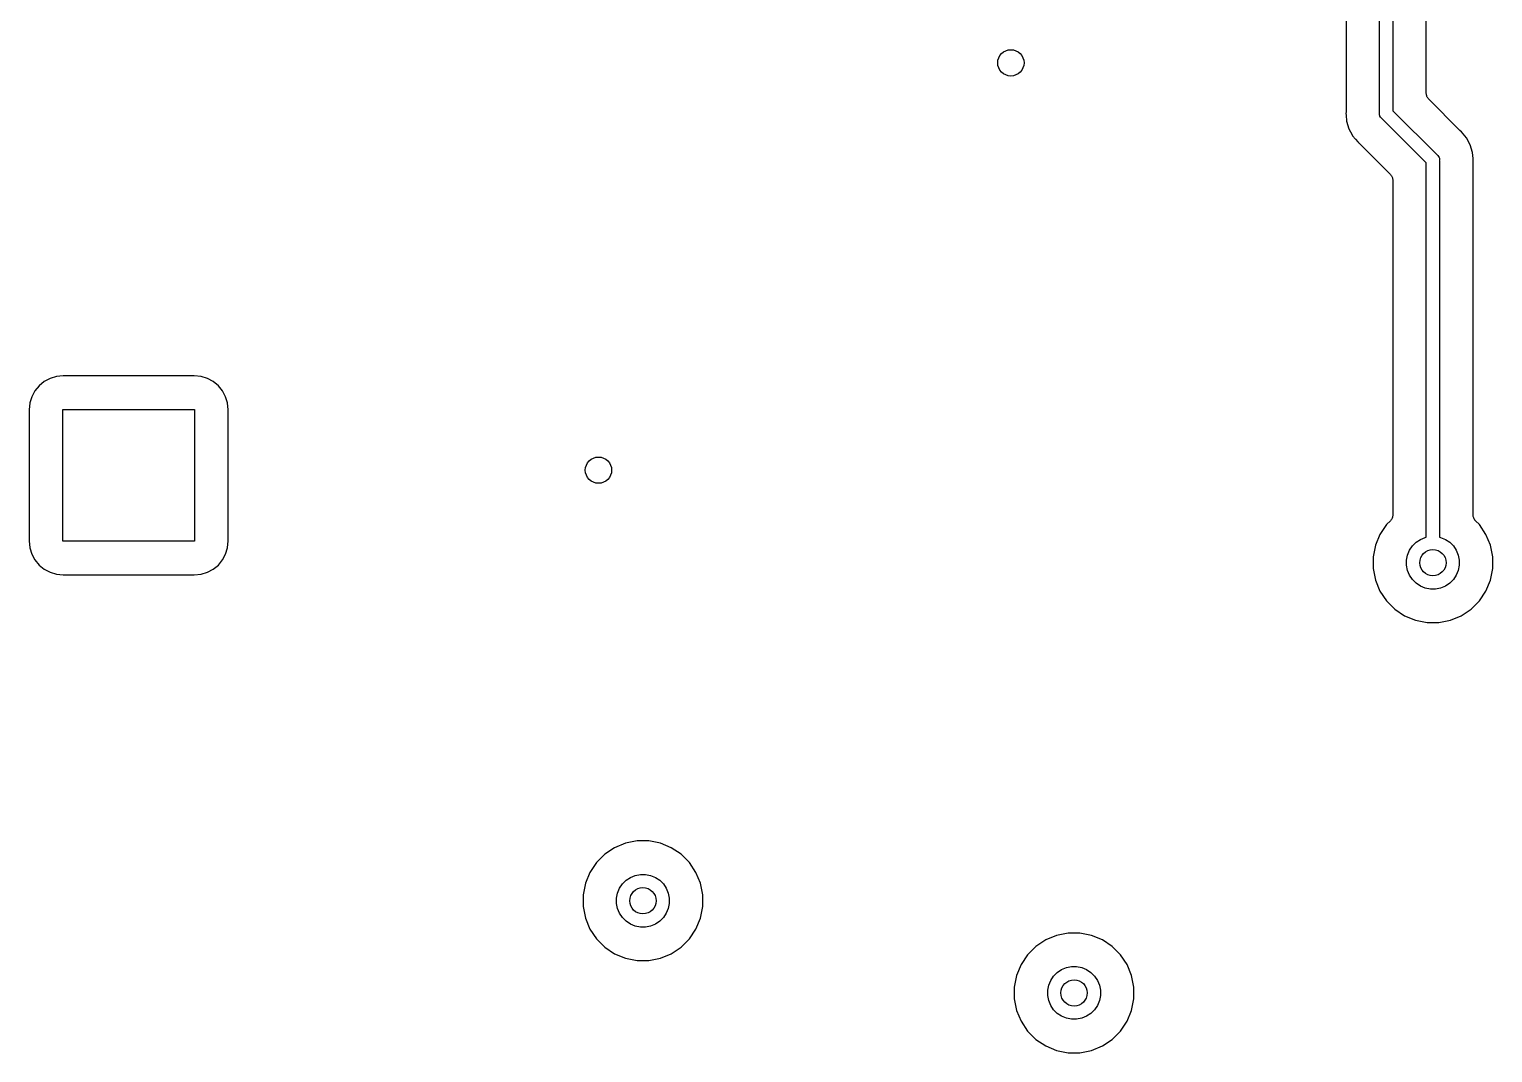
# Model space of a CAD drawing. Extents: x 1.79 to 9.66, y -5.89 to -1.5.
# Drawn here: x 2.72 to 3.595, y -2.719 to -2.107 of the extents above; entities that cross this region are included whole.
import ezdxf

# ---------------------------------------------------------------- set-up
doc = ezdxf.new("R2010")
doc.units = 0
doc.header["$MEASUREMENT"] = 0
doc.layers.add('BLACK', color=7, linetype='CONTINUOUS')

msp = doc.modelspace()

# ---------------------------------------------------------------- linework, layer by layer
at = {"layer": 'BLACK', "linetype": 'CONTINUOUS'}
for p, q in [((3.52744, -2.15745), (3.52744, -2.04123)), ((3.53544, -2.04109), (3.53544, -2.15599)), ((3.50744, -2.05864), (3.50744, -2.15622)), ((3.55544, -2.14563), (3.55544, -2.05818)), ((3.55549, -2.14609), (3.55544, -2.14563)), ((3.55553, -2.14655), (3.55549, -2.14609)), ((3.55554, -2.14658), (3.55553, -2.14655)), ((3.55554, -2.1466), (3.55554, -2.14658)), ((3.55567, -2.14704), (3.55554, -2.1466)), ((3.5558, -2.14749), (3.55567, -2.14704)), ((3.55581, -2.14751), (3.5558, -2.14749)), ((3.55582, -2.14754), (3.55581, -2.14751)), ((3.55604, -2.14795), (3.55582, -2.14754)), ((3.55625, -2.14836), (3.55604, -2.14795)), ((3.55627, -2.14838), (3.55625, -2.14836)), ((3.55628, -2.1484), (3.55627, -2.14838)), ((3.55657, -2.14876), (3.55628, -2.1484)), ((3.55686, -2.14912), (3.55657, -2.14876)), ((3.5569, -2.14916), (3.55686, -2.14912)), ((3.55691, -2.14917), (3.5569, -2.14916)), ((3.5569, -2.14916), (3.5569, -2.14916)), ((3.5569, -2.14916), (3.5569, -2.14916)), ((3.57536, -2.16762), (3.55691, -2.14917)), ((3.50742, -2.15671), (3.50733, -2.15764)), ((3.50733, -2.15764), (3.50742, -2.15858)), ((3.50744, -2.15629), (3.50742, -2.1565)), ((3.50742, -2.1565), (3.50742, -2.15671)), ((3.50742, -2.15858), (3.50742, -2.15858)), ((3.50742, -2.15858), (3.50779, -2.16235)), ((3.50744, -2.15622), (3.50744, -2.15629)), ((3.52743, -2.15764), (3.52744, -2.15745)), ((3.52744, -2.15784), (3.52743, -2.15764)), ((3.52749, -2.15834), (3.52744, -2.15784)), ((3.52744, -2.15784), (3.52744, -2.15784)), ((3.5275, -2.15843), (3.52749, -2.15834)), ((3.52771, -2.1591), (3.5275, -2.15843)), ((3.52773, -2.15918), (3.52771, -2.1591)), ((3.5281, -2.15988), (3.52773, -2.15918)), ((3.5286, -2.16049), (3.5281, -2.15988)), ((3.52876, -2.16061), (3.5286, -2.16049)), ((3.5554, -2.18726), (3.52876, -2.16061)), ((3.53544, -2.15599), (3.56209, -2.18263)), ((3.50779, -2.16235), (3.50916, -2.16687)), ((3.50916, -2.16687), (3.51107, -2.17044)), ((3.57553, -2.16776), (3.57536, -2.16762)), ((3.57567, -2.16791), (3.57553, -2.16776)), ((3.57573, -2.16795), (3.57567, -2.16791)), ((3.57645, -2.16855), (3.57573, -2.16795)), ((3.57945, -2.1722), (3.57645, -2.16855)), ((3.51107, -2.17044), (3.51139, -2.17104)), ((3.51139, -2.17104), (3.51309, -2.17311)), ((3.51309, -2.17311), (3.51309, -2.17311)), ((3.51309, -2.17311), (3.51439, -2.1747)), ((3.51439, -2.1747), (3.51512, -2.17529)), ((3.51512, -2.17529), (3.51517, -2.17534)), ((3.51517, -2.17534), (3.51532, -2.17549)), ((3.51532, -2.17549), (3.51548, -2.17562)), ((3.51548, -2.17562), (3.53394, -2.19408)), ((3.58168, -2.17637), (3.57945, -2.1722)), ((3.58305, -2.1809), (3.58168, -2.17637)), ((3.5554, -2.41094), (3.5554, -2.18726)), ((3.56209, -2.18263), (3.56224, -2.18276)), ((3.56224, -2.18276), (3.56274, -2.18337)), ((3.56274, -2.18337), (3.56311, -2.18406)), ((3.56311, -2.18406), (3.56324, -2.18446)), ((3.56324, -2.18446), (3.56334, -2.1848)), ((3.56334, -2.1848), (3.56334, -2.18482)), ((3.56334, -2.18482), (3.5634, -2.1854)), ((3.5634, -2.1854), (3.5634, -2.1854)), ((3.5634, -2.1854), (3.56342, -2.1856)), ((3.56342, -2.1856), (3.5634, -2.1858)), ((3.5634, -2.1858), (3.5634, -2.41094)), ((3.58342, -2.18466), (3.58305, -2.1809)), ((3.5834, -2.18695), (3.58342, -2.18674)), ((3.5834, -2.18702), (3.5834, -2.18695)), ((3.5834, -2.39757), (3.5834, -2.18702)), ((3.58342, -2.18467), (3.58342, -2.18466)), ((3.58352, -2.1856), (3.58342, -2.18467)), ((3.58342, -2.18653), (3.58352, -2.1856)), ((3.58342, -2.18674), (3.58342, -2.18653)), ((3.53394, -2.19408), (3.53395, -2.19409)), ((3.53395, -2.19409), (3.53395, -2.19409)), ((3.53395, -2.19409), (3.53395, -2.19409)), ((3.53395, -2.19409), (3.53398, -2.19413)), ((3.53398, -2.19413), (3.53427, -2.19449)), ((3.53427, -2.19449), (3.53456, -2.19485)), ((3.53456, -2.19485), (3.53458, -2.19487)), ((3.53458, -2.19487), (3.53459, -2.19489)), ((3.53459, -2.19489), (3.53481, -2.1953)), ((3.53481, -2.1953), (3.53502, -2.19571)), ((3.53502, -2.19571), (3.53503, -2.19573)), ((3.53503, -2.19573), (3.53504, -2.19576)), ((3.53504, -2.19576), (3.53517, -2.1962)), ((3.53517, -2.1962), (3.5353, -2.19664)), ((3.5353, -2.19664), (3.53531, -2.19667)), ((3.53531, -2.19667), (3.53531, -2.19669)), ((3.53531, -2.19669), (3.53536, -2.19715)), ((3.53536, -2.19715), (3.5354, -2.19761)), ((3.5354, -2.19761), (3.5354, -2.39757)), ((2.72899, -2.31794), (2.72595, -2.32044)), ((2.73247, -2.31608), (2.72899, -2.31794)), ((2.73624, -2.31494), (2.73247, -2.31608)), ((2.7404, -2.31452), (2.73624, -2.31494)), ((2.81865, -2.31452), (2.7404, -2.31452)), ((2.82282, -2.31494), (2.81865, -2.31452)), ((2.82659, -2.31608), (2.82282, -2.31494)), ((2.83006, -2.31794), (2.82659, -2.31608)), ((2.83311, -2.32044), (2.83006, -2.31794)), ((2.72159, -2.32696), (2.72045, -2.33072)), ((2.72345, -2.32348), (2.72159, -2.32696)), ((2.72595, -2.32044), (2.72345, -2.32348)), ((2.83561, -2.32348), (2.83311, -2.32044)), ((2.83746, -2.32696), (2.83561, -2.32348)), ((2.83861, -2.33072), (2.83746, -2.32696)), ((2.72045, -2.33072), (2.72004, -2.33489)), ((2.72004, -2.33489), (2.72004, -2.41314)), ((2.74016, -2.41339), (2.74016, -2.33465)), ((2.74016, -2.33465), (2.8189, -2.33465)), ((2.8189, -2.33465), (2.8189, -2.41339)), ((2.83902, -2.33489), (2.83861, -2.33072)), ((2.83902, -2.41314), (2.83902, -2.33489)), ((3.5354, -2.39764), (3.53535, -2.3981)), ((3.5354, -2.39757), (3.5354, -2.39759)), ((3.5354, -2.39759), (3.5354, -2.39759)), ((3.5354, -2.39759), (3.5354, -2.39759)), ((3.5354, -2.39759), (3.5354, -2.39764)), ((3.58344, -2.39803), (3.5834, -2.39757)), ((3.53163, -2.40341), (3.52772, -2.40927)), ((3.53394, -2.40111), (3.53163, -2.40341)), ((3.53423, -2.40075), (3.53394, -2.40111)), ((3.53453, -2.4004), (3.53423, -2.40075)), ((3.53454, -2.40038), (3.53453, -2.4004)), ((3.53455, -2.40036), (3.53454, -2.40038)), ((3.53477, -2.39995), (3.53455, -2.40036)), ((3.535, -2.39954), (3.53477, -2.39995)), ((3.53502, -2.3995), (3.535, -2.39952)), ((3.535, -2.39952), (3.535, -2.39954)), ((3.53515, -2.39905), (3.53502, -2.3995)), ((3.53529, -2.39861), (3.53515, -2.39905)), ((3.5353, -2.39856), (3.53529, -2.39859)), ((3.53529, -2.39859), (3.53529, -2.39861)), ((3.53535, -2.3981), (3.5353, -2.39856)), ((3.58349, -2.39849), (3.58344, -2.39803)), ((3.58349, -2.39852), (3.58349, -2.39849)), ((3.5835, -2.39854), (3.58349, -2.39852)), ((3.58363, -2.39899), (3.5835, -2.39854)), ((3.58376, -2.39943), (3.58363, -2.39899)), ((3.58377, -2.39945), (3.58376, -2.39943)), ((3.58378, -2.39948), (3.58377, -2.39945)), ((3.58399, -2.39989), (3.58378, -2.39948)), ((3.58421, -2.4003), (3.58399, -2.39989)), ((3.58422, -2.40032), (3.58421, -2.4003)), ((3.58424, -2.40034), (3.58422, -2.40032)), ((3.58453, -2.4007), (3.58424, -2.40034)), ((3.58482, -2.40106), (3.58453, -2.4007)), ((3.58485, -2.4011), (3.58482, -2.40106)), ((3.58486, -2.40111), (3.58485, -2.4011)), ((3.58485, -2.4011), (3.58485, -2.4011)), ((3.58485, -2.4011), (3.58485, -2.4011)), ((3.58717, -2.40341), (3.58486, -2.40111)), ((3.59108, -2.40927), (3.58717, -2.40341)), ((2.72004, -2.41314), (2.72045, -2.41731)), ((2.8189, -2.41339), (2.74016, -2.41339)), ((2.83861, -2.41731), (2.83902, -2.41314)), ((3.52772, -2.40927), (3.52503, -2.41577)), ((3.54717, -2.41616), (3.54936, -2.41397)), ((3.54936, -2.41397), (3.55194, -2.41224)), ((3.55194, -2.41224), (3.55481, -2.41106)), ((3.55481, -2.41106), (3.5554, -2.41094)), ((3.5634, -2.41094), (3.56399, -2.41106)), ((3.56399, -2.41106), (3.56686, -2.41224)), ((3.56686, -2.41224), (3.56944, -2.41397)), ((3.56944, -2.41397), (3.57163, -2.41616)), ((3.59377, -2.41577), (3.59108, -2.40927)), ((2.72045, -2.41731), (2.72159, -2.42108)), ((2.72159, -2.42108), (2.72345, -2.42455)), ((2.83561, -2.42455), (2.83746, -2.42108)), ((2.83746, -2.42108), (2.83861, -2.41731)), ((3.52503, -2.41577), (3.52365, -2.42268)), ((3.52365, -2.42268), (3.52365, -2.42972)), ((3.54365, -2.42465), (3.54426, -2.42161)), ((3.54426, -2.42161), (3.54544, -2.41874)), ((3.54544, -2.41874), (3.54717, -2.41616)), ((3.57163, -2.41616), (3.57336, -2.41874)), ((3.57336, -2.41874), (3.57454, -2.42161)), ((3.57454, -2.42161), (3.57515, -2.42465)), ((3.59515, -2.42268), (3.59377, -2.41577)), ((3.59515, -2.42972), (3.59515, -2.42268)), ((2.72345, -2.42455), (2.72595, -2.4276)), ((2.72595, -2.4276), (2.72899, -2.4301)), ((2.72899, -2.4301), (2.73247, -2.43195)), ((2.73247, -2.43195), (2.73624, -2.4331)), ((2.82282, -2.4331), (2.82659, -2.43195)), ((2.82659, -2.43195), (2.83006, -2.4301)), ((2.83006, -2.4301), (2.83311, -2.4276)), ((2.83311, -2.4276), (2.83561, -2.42455)), ((3.52365, -2.42972), (3.52503, -2.43663)), ((3.54365, -2.42775), (3.54365, -2.42465)), ((3.54426, -2.43079), (3.54365, -2.42775)), ((3.54544, -2.43366), (3.54426, -2.43079)), ((3.57454, -2.43079), (3.57336, -2.43366)), ((3.57515, -2.42775), (3.57454, -2.43079)), ((3.57515, -2.42465), (3.57515, -2.42775)), ((3.59377, -2.43663), (3.59515, -2.42972)), ((2.73624, -2.4331), (2.7404, -2.43351)), ((2.7404, -2.43351), (2.81865, -2.43351)), ((2.81865, -2.43351), (2.82282, -2.4331)), ((3.52503, -2.43663), (3.52772, -2.44313)), ((3.54717, -2.43624), (3.54544, -2.43366)), ((3.54936, -2.43843), (3.54717, -2.43624)), ((3.55194, -2.44016), (3.54936, -2.43843)), ((3.55481, -2.44134), (3.55194, -2.44016)), ((3.55785, -2.44195), (3.55481, -2.44134)), ((3.56399, -2.44134), (3.56095, -2.44195)), ((3.56686, -2.44016), (3.56399, -2.44134)), ((3.56944, -2.43843), (3.56686, -2.44016)), ((3.57163, -2.43624), (3.56944, -2.43843)), ((3.57336, -2.43366), (3.57163, -2.43624)), ((3.59108, -2.44313), (3.59377, -2.43663)), ((3.52772, -2.44313), (3.53163, -2.44899)), ((3.53163, -2.44899), (3.53661, -2.45397)), ((3.56095, -2.44195), (3.55785, -2.44195)), ((3.58219, -2.45397), (3.58717, -2.44899)), ((3.58717, -2.44899), (3.59108, -2.44313)), ((3.53661, -2.45397), (3.54247, -2.45788)), ((3.54247, -2.45788), (3.54897, -2.46057)), ((3.56983, -2.46057), (3.57633, -2.45788)), ((3.57633, -2.45788), (3.58219, -2.45397)), ((3.54897, -2.46057), (3.55588, -2.46195)), ((3.55588, -2.46195), (3.56292, -2.46195)), ((3.56292, -2.46195), (3.56983, -2.46057)), ((3.07007, -2.59662), (3.06421, -2.60053)), ((3.07657, -2.59393), (3.07007, -2.59662)), ((3.08348, -2.59255), (3.07657, -2.59393)), ((3.09052, -2.59255), (3.08348, -2.59255)), ((3.09743, -2.59393), (3.09052, -2.59255)), ((3.10393, -2.59662), (3.09743, -2.59393)), ((3.10979, -2.60053), (3.10393, -2.59662)), ((3.05923, -2.60551), (3.05532, -2.61137)), ((3.06421, -2.60053), (3.05923, -2.60551)), ((3.11477, -2.60551), (3.10979, -2.60053)), ((3.11868, -2.61137), (3.11477, -2.60551)), ((3.05532, -2.61137), (3.05263, -2.61787)), ((3.07477, -2.61826), (3.07696, -2.61607)), ((3.07696, -2.61607), (3.07954, -2.61434)), ((3.07954, -2.61434), (3.08241, -2.61316)), ((3.08241, -2.61316), (3.08545, -2.61255)), ((3.08545, -2.61255), (3.08855, -2.61255)), ((3.08855, -2.61255), (3.09159, -2.61316)), ((3.09159, -2.61316), (3.09446, -2.61434)), ((3.09446, -2.61434), (3.09704, -2.61607)), ((3.09704, -2.61607), (3.09923, -2.61826)), ((3.12137, -2.61787), (3.11868, -2.61137)), ((3.05263, -2.61787), (3.05125, -2.62478)), ((3.05125, -2.62478), (3.05125, -2.63182)), ((3.07125, -2.62675), (3.07186, -2.62371)), ((3.07186, -2.62371), (3.07304, -2.62084)), ((3.07304, -2.62084), (3.07477, -2.61826)), ((3.09923, -2.61826), (3.10096, -2.62084)), ((3.10096, -2.62084), (3.10214, -2.62371)), ((3.10214, -2.62371), (3.10275, -2.62675)), ((3.12275, -2.62478), (3.12137, -2.61787)), ((3.12275, -2.63182), (3.12275, -2.62478)), ((3.05125, -2.63182), (3.05263, -2.63873)), ((3.07125, -2.62985), (3.07125, -2.62675)), ((3.07186, -2.63289), (3.07125, -2.62985)), ((3.07304, -2.63576), (3.07186, -2.63289)), ((3.10214, -2.63289), (3.10096, -2.63576)), ((3.10275, -2.62985), (3.10214, -2.63289)), ((3.10275, -2.62675), (3.10275, -2.62985)), ((3.12137, -2.63873), (3.12275, -2.63182)), ((3.05263, -2.63873), (3.05532, -2.64523)), ((3.07477, -2.63834), (3.07304, -2.63576)), ((3.07696, -2.64053), (3.07477, -2.63834)), ((3.07954, -2.64226), (3.07696, -2.64053)), ((3.08241, -2.64344), (3.07954, -2.64226)), ((3.09446, -2.64226), (3.09159, -2.64344)), ((3.09704, -2.64053), (3.09446, -2.64226)), ((3.09923, -2.63834), (3.09704, -2.64053)), ((3.10096, -2.63576), (3.09923, -2.63834)), ((3.11868, -2.64523), (3.12137, -2.63873)), ((3.05532, -2.64523), (3.05923, -2.65109)), ((3.05923, -2.65109), (3.06421, -2.65607)), ((3.08545, -2.64405), (3.08241, -2.64344)), ((3.08855, -2.64405), (3.08545, -2.64405)), ((3.09159, -2.64344), (3.08855, -2.64405)), ((3.10979, -2.65607), (3.11477, -2.65109)), ((3.11477, -2.65109), (3.11868, -2.64523)), ((3.33437, -2.64903), (3.32787, -2.65172)), ((3.34128, -2.64765), (3.33437, -2.64903)), ((3.34832, -2.64765), (3.34128, -2.64765)), ((3.35523, -2.64903), (3.34832, -2.64765)), ((3.36173, -2.65172), (3.35523, -2.64903)), ((3.06421, -2.65607), (3.07007, -2.65998)), ((3.07007, -2.65998), (3.07657, -2.66267)), ((3.09743, -2.66267), (3.10393, -2.65998)), ((3.10393, -2.65998), (3.10979, -2.65607)), ((3.32201, -2.65563), (3.31703, -2.66061)), ((3.32787, -2.65172), (3.32201, -2.65563)), ((3.36759, -2.65563), (3.36173, -2.65172)), ((3.37257, -2.66061), (3.36759, -2.65563)), ((3.07657, -2.66267), (3.08348, -2.66405)), ((3.08348, -2.66405), (3.09052, -2.66405)), ((3.09052, -2.66405), (3.09743, -2.66267)), ((3.31312, -2.66647), (3.31043, -2.67297)), ((3.31703, -2.66061), (3.31312, -2.66647)), ((3.33734, -2.66944), (3.34021, -2.66826)), ((3.34021, -2.66826), (3.34325, -2.66765)), ((3.34325, -2.66765), (3.34635, -2.66765)), ((3.34635, -2.66765), (3.34939, -2.66826)), ((3.34939, -2.66826), (3.35226, -2.66944)), ((3.37648, -2.66647), (3.37257, -2.66061)), ((3.37917, -2.67297), (3.37648, -2.66647)), ((3.31043, -2.67297), (3.30905, -2.67988)), ((3.32966, -2.67881), (3.33084, -2.67594)), ((3.33084, -2.67594), (3.33257, -2.67336)), ((3.33257, -2.67336), (3.33476, -2.67117)), ((3.33476, -2.67117), (3.33734, -2.66944)), ((3.35226, -2.66944), (3.35484, -2.67117)), ((3.35484, -2.67117), (3.35703, -2.67336)), ((3.35703, -2.67336), (3.35876, -2.67594)), ((3.35876, -2.67594), (3.35994, -2.67881)), ((3.38055, -2.67988), (3.37917, -2.67297)), ((3.30905, -2.67988), (3.30905, -2.68692)), ((3.32905, -2.68185), (3.32966, -2.67881)), ((3.32905, -2.68495), (3.32905, -2.68185)), ((3.32966, -2.68799), (3.32905, -2.68495)), ((3.35994, -2.67881), (3.36055, -2.68185)), ((3.36055, -2.68495), (3.35994, -2.68799)), ((3.36055, -2.68185), (3.36055, -2.68495)), ((3.38055, -2.68692), (3.38055, -2.67988)), ((3.30905, -2.68692), (3.31043, -2.69383)), ((3.31043, -2.69383), (3.31312, -2.70033)), ((3.33084, -2.69086), (3.32966, -2.68799)), ((3.33257, -2.69344), (3.33084, -2.69086)), ((3.33476, -2.69563), (3.33257, -2.69344)), ((3.35703, -2.69344), (3.35484, -2.69563)), ((3.35876, -2.69086), (3.35703, -2.69344)), ((3.35994, -2.68799), (3.35876, -2.69086)), ((3.37648, -2.70033), (3.37917, -2.69383)), ((3.37917, -2.69383), (3.38055, -2.68692)), ((3.31312, -2.70033), (3.31703, -2.70619)), ((3.33734, -2.69736), (3.33476, -2.69563)), ((3.34021, -2.69854), (3.33734, -2.69736)), ((3.34325, -2.69915), (3.34021, -2.69854)), ((3.34635, -2.69915), (3.34325, -2.69915)), ((3.34939, -2.69854), (3.34635, -2.69915)), ((3.35226, -2.69736), (3.34939, -2.69854)), ((3.35484, -2.69563), (3.35226, -2.69736)), ((3.37257, -2.70619), (3.37648, -2.70033)), ((3.31703, -2.70619), (3.32201, -2.71117)), ((3.32201, -2.71117), (3.32787, -2.71508)), ((3.36173, -2.71508), (3.36759, -2.71117)), ((3.36759, -2.71117), (3.37257, -2.70619)), ((3.32787, -2.71508), (3.33437, -2.71777)), ((3.33437, -2.71777), (3.34128, -2.71915)), ((3.34128, -2.71915), (3.34832, -2.71915)), ((3.34832, -2.71915), (3.35523, -2.71777)), ((3.35523, -2.71777), (3.36173, -2.71508))]:
    msp.add_line(p, q, dxfattribs=at)
at = {"layer": 'BLACK'}
for centre in [(3.307, -2.1274), (3.06041, -2.37089), (3.5594, -2.4262), (3.087, -2.6283), (3.3448, -2.6834)]:
    msp.add_circle(centre, 0.00787, dxfattribs=at)

doc.saveas('drawing.dxf')
